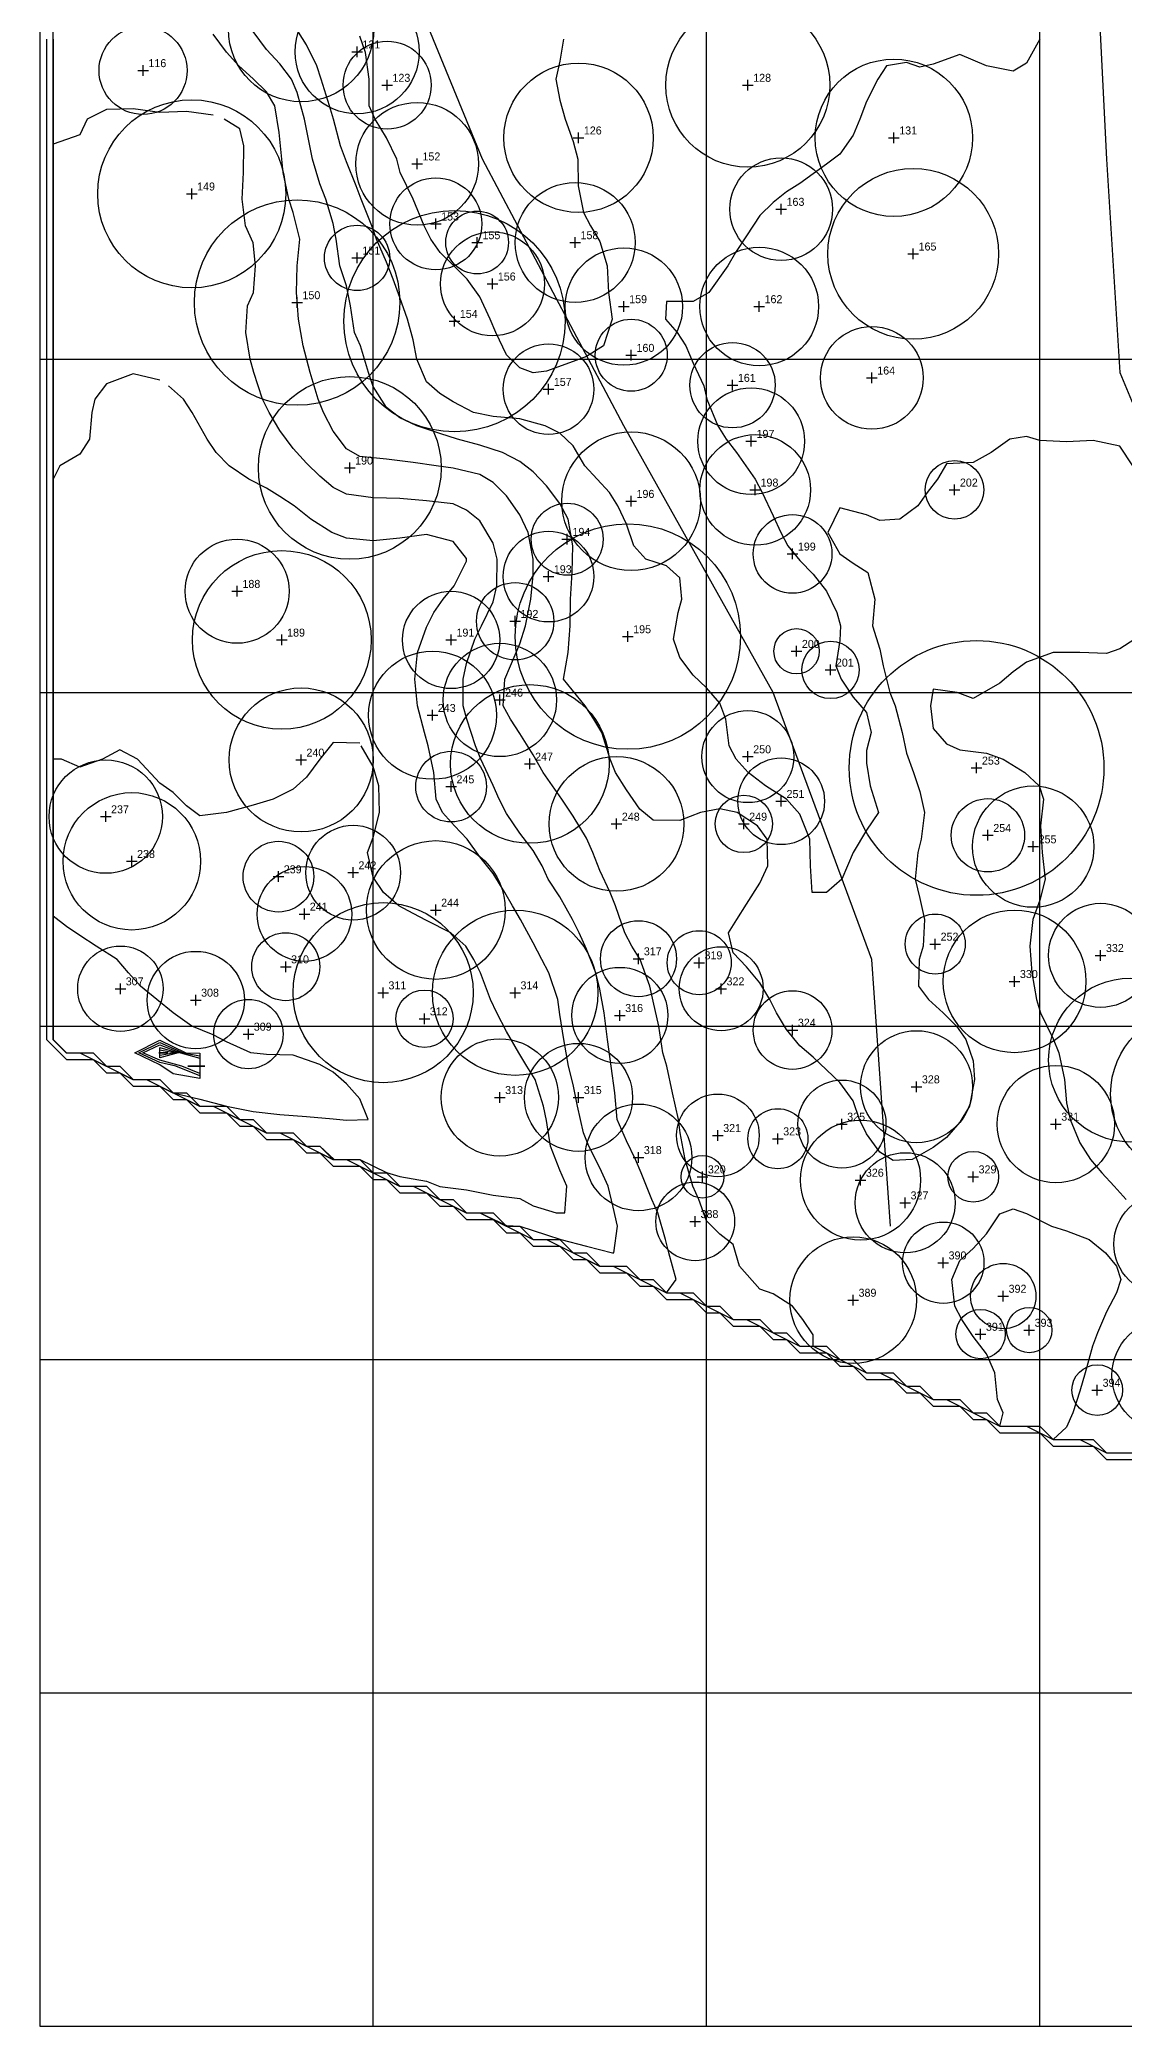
# Model space of a CAD drawing. Header units: millimetres. Extents: x 0 to 676, y 0 to 483.
# Drawn here: x 0 to 162.6, y 0 to 297.9 of the extents above; entities that cross this region are included whole.
import ezdxf

# ---------------------------------------------------------------- set-up
doc = ezdxf.new("R2010")
doc.units = ezdxf.units.MM
for name, color, linetype in [('CONTOURS_2M', 9, 'Continuous'), ('FRAME', 7, 'Continuous'), ('GRID_25M', 9, 'Continuous'), ('ROAD', 8, 'Continuous'), ('SURVEY_EDGE', 8, 'Continuous'), ('TREE_CENTRE', 1, 'Continuous'), ('TREE_CROWN', 3, 'Continuous'), ('TREE_NUMBER', 7, 'Continuous'), ('WATER', 5, 'Continuous')]:
    doc.layers.add(name, color=color, linetype=linetype)

msp = doc.modelspace()

# ---------------------------------------------------------------- linework, layer by layer
at = {"layer": 'CONTOURS_2M'}
for points in [[(1.98, 300), (1.98, 296), (1.98, 292), (1.98, 288), (1.98, 284), (1.98, 280), (1.98, 276), (1.98, 272), (1.98, 268), (1.97, 264), (1.97, 260), (1.97, 256), (1.97, 252), (1.97, 248), (1.97, 244), (1.97, 240), (1.97, 236), (1.97, 232), (1.97, 228), (1.97, 224), (1.97, 220), (1.97, 216), (1.97, 212), (1.97, 208), (1.97, 204), (1.97, 200), (1.97, 196), (1.97, 192), (1.97, 188), (1.97, 184), (1.97, 180), (1.97, 176), (1.97, 172), (1.96, 168), (1.96, 164), (1.96, 160), (1.96, 156), (1.96, 152), (1.96, 148), (3.96, 146), (6, 145.96), (9.96, 144), (12, 143.96), (14, 141.96), (18, 141.96), (20, 139.96), (23.97, 138), (26, 137.96), (29.97, 136), (32, 135.97), (34, 133.97), (38, 133.97), (40, 131.97), (43.97, 130), (46, 129.97), (49.97, 128), (52, 127.97), (54, 125.97), (58, 125.97), (60, 123.97), (63.97, 122), (66, 121.97), (69.97, 120), (72, 119.97), (74, 117.97), (78, 117.97), (80, 115.97), (83.97, 114), (86, 113.97), (89.98, 112), (92, 111.98), (94, 109.98), (98, 109.98), (100, 107.98), (103.98, 106), (106, 105.98), (109.98, 104), (112, 103.98), (114, 101.98), (118, 101.98), (120, 99.98), (123.98, 98), (126, 97.98), (129.98, 96), (132, 95.98), (134, 93.98), (138, 93.98), (140, 91.98), (143.98, 90), (146, 89.98), (150, 89.98), (152, 87.98), (156, 87.98), (159.98, 86), (162, 85.98), (166, 85.98)], [(1.98, 300), (1.98, 296), (1.98, 292), (1.98, 288), (1.98, 284), (1.98, 280), (1.98, 276), (1.98, 272), (1.98, 268), (1.98, 264), (1.98, 260), (1.98, 256), (1.98, 252), (1.98, 248), (1.98, 244), (1.98, 240), (1.98, 236), (1.98, 232), (1.98, 228), (1.98, 224), (1.98, 220), (1.98, 216), (1.98, 212), (1.98, 208), (1.98, 204), (1.98, 200), (1.98, 196), (1.98, 192), (1.98, 188), (1.98, 184), (1.97, 180), (1.97, 176), (1.97, 172), (1.97, 168), (1.97, 164), (1.97, 160), (1.97, 156), (1.97, 152), (1.97, 148), (3.97, 146), (6, 145.97), (9.97, 144), (12, 143.97), (14, 141.97), (18, 141.97), (20, 139.97), (23.97, 138), (26, 137.97), (29.97, 136), (32, 135.97), (34, 133.97), (38, 133.97), (40, 131.98), (43.98, 130), (46, 129.98), (49.98, 128), (52, 127.98), (54, 125.98), (58, 125.98), (60, 123.98), (63.98, 122), (66, 121.98), (69.98, 120), (72, 119.98), (74, 117.98), (78, 117.98), (80, 115.98), (83.98, 114), (86, 113.98), (89.98, 112), (92, 111.98), (94, 109.98), (98, 109.99), (100, 107.98), (103.99, 106), (106, 105.99), (109.99, 104), (112, 103.99), (114, 101.99), (118, 101.99), (120, 99.99), (123.99, 98), (126, 97.99), (129.99, 96), (132, 95.99), (134, 93.99), (138, 93.99), (140, 91.99), (143.99, 90), (146, 89.99), (150, 89.99), (152, 87.99), (156, 87.99), (159.99, 86), (162, 85.99), (166, 85.99)], [(1.99, 300), (1.99, 296), (1.99, 292), (1.99, 288), (1.99, 284), (1.99, 280), (1.99, 276), (1.99, 272), (1.99, 268), (1.99, 264), (1.99, 260), (1.99, 256), (1.99, 252), (1.99, 248), (1.98, 244), (1.98, 240), (1.98, 236), (1.98, 232), (1.98, 228), (1.98, 224), (1.98, 220), (1.98, 216), (1.98, 212), (1.98, 208), (1.98, 204), (1.98, 200), (1.98, 196), (1.98, 192), (1.98, 188), (1.98, 184), (1.98, 180), (1.98, 176), (1.98, 172), (1.98, 168), (1.98, 164), (1.98, 160), (1.98, 156), (1.97, 152), (1.97, 148), (3.97, 146), (6, 145.97), (9.97, 144), (12, 143.97), (14, 141.98), (18, 141.97), (20, 139.98), (23.98, 138), (26, 137.98), (29.98, 136), (32, 135.98), (34, 133.98), (38, 133.98), (40, 131.98), (43.98, 130), (46, 129.98), (49.98, 128), (52, 127.98), (54, 125.98), (58, 125.98), (60, 123.98), (63.98, 122), (66, 121.98), (69.98, 120), (72, 119.98), (74, 117.98), (78, 117.98), (80, 115.99), (83.99, 114), (86, 113.99), (89.99, 112), (92, 111.99), (94, 109.99), (98, 109.99), (100, 107.99), (103.99, 106), (106, 105.99), (109.99, 104), (112, 103.99), (114, 101.99), (118, 101.99), (120, 99.99), (123.99, 98), (126, 97.99), (129.99, 96), (132, 95.99), (134, 93.99), (138, 93.99), (140, 91.99), (144, 90), (146, 90), (150, 90), (152, 87.99), (156, 87.99), (159.99, 86), (162, 85.99), (166, 85.99)], [(1.98, 298), (1.98, 294), (1.98, 290), (1.98, 286), (1.98, 282), (1.98, 278), (1.98, 274), (1.98, 270), (1.98, 266), (1.98, 262), (1.98, 258), (1.98, 254), (1.98, 250), (1.98, 246), (1.98, 242), (1.98, 238), (1.98, 234), (1.98, 230), (1.98, 226), (1.98, 222), (1.98, 218), (1.97, 214), (1.97, 210), (1.97, 206), (1.97, 202), (1.97, 198), (1.97, 194), (1.97, 190), (1.97, 186), (1.97, 182), (1.97, 178), (1.97, 174), (1.97, 170), (1.97, 166), (1.97, 162), (1.97, 158), (1.97, 154), (1.97, 150), (2, 147.97), (4, 145.97), (8, 145.97), (10, 143.97), (13.97, 142), (16, 141.97), (19.97, 140), (22, 139.97), (24, 137.97), (28, 137.97), (30, 135.97), (33.97, 134), (36, 133.97), (39.97, 132), (42, 131.97), (44, 129.97), (48, 129.97), (50, 127.97), (53.97, 126), (56, 125.97), (59.97, 124), (62, 123.97), (64, 121.98), (68, 121.97), (70, 119.98), (73.98, 118), (76, 117.98), (79.98, 116), (82, 115.98), (84, 113.98), (88, 113.98), (90, 111.98), (93.98, 110), (96, 109.98), (99.98, 108), (102, 107.98), (104, 105.98), (108, 105.98), (110, 103.98), (113.98, 102), (116, 101.98), (119.98, 100), (122, 99.98), (124, 97.98), (128, 97.98), (130, 95.98), (133.99, 94), (136, 93.99), (139.99, 92), (142, 91.99), (144, 89.99), (148, 89.99), (151.99, 88), (154, 87.99), (158, 87.99), (160, 85.99), (164, 85.98)], [(2, 298), (2, 294), (2, 290), (2, 286), (2, 282), (2, 278), (2, 274), (2, 270), (1.99, 266), (1.99, 262), (1.99, 258), (1.99, 254), (1.99, 250), (1.99, 246), (1.99, 242), (1.99, 238), (1.99, 234), (1.99, 230), (1.99, 226), (1.99, 222), (1.99, 218), (1.99, 214), (1.99, 210), (1.99, 206), (1.99, 202), (1.99, 198), (1.99, 194), (1.99, 190), (1.99, 186), (1.99, 182), (1.99, 178), (1.99, 174), (1.98, 170), (1.98, 166), (1.98, 162), (1.98, 158), (1.98, 154), (1.98, 150), (2, 147.98), (4, 145.98), (8, 145.98), (10, 143.98), (13.98, 142), (16, 141.98), (19.98, 140), (22, 139.98), (24, 137.99), (28, 137.98), (30, 135.99), (33.99, 134), (36, 133.99), (39.99, 132), (42, 131.99), (44, 129.99), (48, 129.99), (50, 127.99), (53.99, 126), (56, 125.99), (59.99, 124), (62, 123.99), (64, 121.99), (68, 121.99), (70, 119.99), (73.99, 118), (76, 117.99), (79.99, 116), (82, 115.99), (84, 113.99), (88, 113.99), (90, 112), (94, 110), (96, 110), (100, 108), (102, 108), (104, 106), (108, 106), (110, 104), (114, 102), (116, 102), (116, 103.71), (114.44, 106), (112.89, 108), (110, 109.85), (108, 110.56), (104.96, 114), (104, 117.23), (102, 118.78), (100, 120.8), (98.87, 124), (97.96, 126), (96.82, 130), (96.06, 134), (95.82, 136), (94.91, 140), (94.07, 144), (93.47, 146), (92.85, 150), (92, 153.75), (91.52, 156), (90.04, 160), (88.78, 162), (87.73, 164), (86.33, 168), (85.57, 170), (84, 173.33), (82.94, 176), (82, 178.18), (80, 181.48), (78.32, 184), (76.92, 186), (75.5, 188), (74, 190.67), (72, 193.85), (70.6, 196), (69.49, 198), (69.75, 202), (70.61, 204), (72, 207.33), (72.84, 210), (73.63, 214), (74, 217.6), (74, 220), (73.27, 224), (72, 226.67), (70, 229.53), (68, 231.51), (66, 232.69), (62, 233.66), (59.45, 234), (56, 234.49), (52, 235.03), (48, 235.4), (46, 236.56), (44, 239.22), (42.58, 242), (41.76, 244), (40.56, 248), (39.5, 252), (38.8, 256), (38.51, 260), (38.62, 264), (39.02, 268), (38.03, 272), (37.35, 274), (36.53, 278), (36.09, 282), (35.92, 284), (35.28, 288), (34, 290.12), (32, 292.03), (29.86, 294), (28, 296.04), (26, 298.72)], [(1.99, 298), (1.99, 294), (1.99, 290), (1.99, 286), (1.99, 282), (1.99, 278), (1.99, 274), (1.99, 270), (1.99, 266), (1.99, 262), (1.99, 258), (1.99, 254), (1.99, 250), (1.99, 246), (1.99, 242), (1.99, 238), (1.99, 234), (1.99, 230), (1.99, 226), (1.99, 222), (1.99, 218), (1.99, 214), (1.99, 210), (1.99, 206), (1.99, 202), (1.98, 198), (1.98, 194), (1.98, 190), (1.98, 186), (1.98, 182), (1.98, 178), (1.98, 174), (1.98, 170), (1.98, 166), (1.98, 162), (1.98, 158), (1.98, 154), (1.98, 150), (2, 147.98), (4, 145.98), (8, 145.98), (10, 143.98), (13.98, 142), (16, 141.98), (19.98, 140), (22, 139.98), (24, 137.98), (28, 137.98), (30, 135.98), (33.98, 134), (36, 133.98), (39.98, 132), (42, 131.98), (44, 129.98), (48, 129.98), (50, 127.99), (53.99, 126), (56, 125.99), (59.99, 124), (62, 123.99), (64, 121.99), (68, 121.99), (70, 119.99), (73.99, 118), (76, 117.99), (79.99, 116), (82, 115.99), (84, 113.99), (88, 113.99), (90, 111.99), (93.99, 110), (96, 109.99), (99.99, 108), (102, 107.99), (104, 105.99), (108, 106), (110, 103.99), (113.99, 102), (116, 102), (120, 100), (122, 100), (124, 98), (128, 98), (130, 96), (134, 94), (136, 94), (140, 92), (142, 92), (144, 90), (144.51, 92), (143.62, 94), (143.25, 98), (142, 100.83), (140, 103.45), (138.28, 106), (137.24, 108), (136.8, 112), (138, 114.83), (140, 116.63), (142, 118.86), (144, 121.84), (146, 122.61), (148, 121.91), (151.74, 120), (154, 119.3), (157.36, 118), (159.83, 116), (161.48, 114), (162.14, 112), (161.48, 110), (160, 107.14), (158.62, 104), (157.9, 102), (156.76, 98), (156, 95.23), (154.95, 92), (154, 89.85), (152, 88), (154, 88), (158, 88), (160, 86), (164, 86)], [(163.93, 234), (162, 236.95), (158, 237.82), (154, 237.6), (150, 237.82), (148, 238.4), (145.5, 238), (142.67, 236), (140, 234.5), (136, 234.33), (134.62, 232), (133.09, 230), (131.67, 228), (129, 226), (126, 225.82), (124, 226.67), (120, 227.73), (118.17, 224), (120, 220.79), (122, 219.43), (124.17, 218), (125.24, 214), (124.91, 210), (126, 206.5), (126.47, 204), (127.5, 200), (128.29, 198), (129.36, 194), (130, 190.92), (131.06, 188), (132, 185.16), (132.69, 182), (132.21, 178), (131.67, 176), (131.28, 172), (132, 169.14), (132.71, 166), (132.48, 162), (131.87, 160), (131.81, 156), (133.31, 154), (135.5, 152), (137.5, 150), (138.91, 148), (140, 144.8), (140.18, 142), (139.42, 138), (138, 135.56), (136, 133.29), (134, 131.76), (130.82, 130), (128, 129.81), (126, 131.09), (124, 133.81), (122.93, 136), (122, 138.78), (120, 141.54), (118, 143.45), (116, 145.35), (114, 147.02), (112, 149.47), (110.51, 152), (109.49, 154), (108, 156.48), (106, 158.86), (104, 161), (103.29, 164), (104.52, 166), (106, 168.25), (108, 171.41), (109.2, 174), (109.07, 178), (107.62, 180), (104.57, 182), (102, 182.58), (99.08, 182), (96, 180.83), (92, 180.86), (90, 182.53), (88, 185.4), (86.33, 188), (85.56, 190), (84.3, 194), (83.12, 196), (81.8, 198), (78.55, 202), (79.25, 206), (79.57, 210), (79.58, 214), (79.83, 218), (79.94, 222), (79.26, 226), (78, 228.36), (76, 231.02), (74, 233.1), (72, 234.67), (69.39, 236), (66, 237.09), (62.67, 238), (60, 238.85), (56.54, 240), (54, 241.23), (52, 242.75), (50, 245.9), (49.32, 248), (48.11, 252), (47.21, 254), (46.61, 258), (46, 261), (45.02, 264), (44.46, 268), (44, 270.33), (42.89, 274), (42, 276.28), (40.89, 280), (40.11, 284), (39.72, 286), (38.63, 290), (37.78, 292), (36, 294.3), (34, 296.45), (32, 299.14)], [(150, 298), (148, 294.4), (146, 293.2), (142, 294), (138, 295.71), (134, 294.25), (132, 293.78), (130, 294.5), (127, 294), (125.67, 292), (124, 288.67), (123, 286), (122, 283.6), (120, 280.75), (118, 279.25), (114, 276.33), (112, 275.09), (110, 273.5), (108, 271.56), (106, 268.5), (104.33, 266), (103.2, 264), (100.33, 260), (98, 258.67), (94, 258.67), (93.83, 256), (95.62, 254), (96.91, 252), (98, 249.43), (99.6, 246), (100.05, 244), (101.72, 240), (102.94, 238), (104.51, 236), (107.3, 232), (108.36, 230), (110, 226.53), (111.14, 224), (112.2, 222), (114, 219.83), (116, 217.75), (118, 215.19), (119.54, 212), (120.08, 210), (120, 207.8), (119.38, 204), (120.2, 202), (122, 199.3), (124, 197.03), (124.7, 194), (124, 191.33), (124, 189.43), (124.53, 186), (125.78, 182), (124, 179.38), (122, 176), (120.27, 172), (118, 170), (115.82, 170), (115.6, 174), (115.51, 178), (114, 181.79), (112, 184), (108.86, 186), (106.22, 188), (104.44, 190), (103.39, 192), (102.91, 196), (102, 198.42), (100, 200.72), (98, 202.61), (96, 205.29), (95.04, 208), (95.74, 212), (96.28, 214), (96, 217.23), (94, 219), (90.9, 220), (89.12, 222), (88, 225.27), (86.71, 228), (85.45, 230), (83.6, 232), (81.74, 234), (80, 237), (78, 238.9), (75.78, 240), (72, 241.05), (68, 241.39), (65.04, 242), (62, 243.62), (60, 244.86), (58, 246.61), (56.53, 250), (56, 252.89), (55.17, 256), (54, 259.25), (53.02, 262), (52, 264.57), (50.53, 268), (49.82, 270), (48.21, 274), (47.48, 276), (46, 279.6), (45.11, 282), (44.07, 286), (43.47, 288), (42.2, 292), (41.58, 294), (40, 297.14), (38.23, 300)], [(78.53, 298), (78, 294.7), (77.39, 292), (78, 288.86), (78.82, 286), (80, 282.64), (80.72, 280), (80.77, 276), (81.54, 272), (82.6, 270), (84, 267.64), (85.11, 264), (85.28, 260), (85.84, 256), (84.57, 252), (82, 250.4), (80, 249.68), (76, 248.22), (74, 247.96), (72, 248.72), (70, 250.63), (68.38, 254), (67.57, 256), (66, 259.33), (64.1, 262), (62.1, 264), (60.07, 266), (58.67, 268), (57.64, 270), (56, 274), (54.06, 278), (53.53, 280), (52, 283.22), (50.31, 286), (49.43, 288), (49.4, 292), (48.86, 296), (48, 298.44)], [(26, 286.62), (22, 287.14), (18, 287), (14, 287.54), (10, 287.47), (7.11, 286), (6, 283.67), (2, 282.25), (2, 280), (2, 276), (2, 272), (2, 268), (2, 264), (2, 260), (2, 256), (2, 252), (2, 248), (2, 244), (2, 240), (2, 236), (2, 232), (2, 228), (2, 224), (1.99, 220), (1.99, 216), (1.99, 212), (1.99, 208), (1.99, 204), (1.99, 200), (1.99, 196), (1.99, 192), (1.99, 188), (1.99, 184), (1.99, 180), (1.99, 176), (1.99, 172), (1.99, 168), (1.99, 164), (1.99, 160), (1.99, 156), (1.99, 152), (1.99, 148), (3.99, 146), (6, 145.99), (9.99, 144), (12, 143.99), (14, 141.99), (18, 141.99), (20, 139.99), (23.99, 138), (26, 137.99), (29.99, 136), (32, 135.99), (34, 133.99), (38, 133.99), (40, 131.99), (43.99, 130), (46, 129.99), (49.99, 128), (52, 127.99), (54, 125.99), (58, 125.99), (60, 123.99), (64, 122), (66, 122), (70, 120), (72, 120), (74, 118), (78, 118), (80, 116), (84, 114), (86, 114), (90, 112), (92, 112), (94, 110), (95.44, 112), (94.37, 116), (93.86, 118), (92.7, 122), (91.8, 124), (90.2, 128), (89.37, 130), (88, 132.77), (86.6, 136), (86.24, 140), (85.71, 144), (85.14, 148), (84.66, 152), (84, 155.54), (83.41, 158), (82, 161.54), (80.88, 164), (79.9, 166), (78, 169.37), (76.27, 172), (75.33, 174), (74, 176.32), (72, 178.9), (70, 181.86), (68.89, 184), (68, 186.08), (66.17, 190), (65.37, 192), (64.03, 196), (63.52, 198), (63.49, 202), (64, 204.38), (65.26, 208), (66.25, 210), (68, 213.62), (68.53, 216), (68.62, 220), (68, 222.4), (66, 225.76), (64, 227.38), (62, 228.3), (58, 228.78), (54, 229.1), (50, 229.19), (46, 229.75), (44, 230.78), (42, 232.46), (40, 234.4), (38, 236.63), (36, 239.29), (34.4, 242), (33.43, 244), (32.09, 248), (31.57, 250), (30.93, 254), (31.18, 258), (32.05, 260), (32.38, 264), (32, 267.43), (30.84, 270), (30.38, 274), (30.56, 278), (30.63, 282), (30, 284.57), (27.67, 286)], [(18, 246.84), (14, 247.8), (10, 246.33), (8.27, 244), (7.83, 242), (7.45, 238), (6, 235.78), (3, 234), (2, 232), (2, 228), (2, 224), (2, 220), (2, 216), (2, 212), (2, 208), (2, 204), (2, 200), (2, 196), (2, 192), (2, 188), (2, 184), (1.99, 180), (1.99, 176), (1.99, 172), (1.99, 168), (1.99, 164), (1.99, 160), (1.99, 156), (1.99, 152), (1.99, 148), (3.99, 146), (6, 145.99), (9.99, 144), (12, 143.99), (14, 141.99), (18, 141.99), (20, 139.99), (23.99, 138), (26, 137.99), (29.99, 136), (32, 135.99), (34, 133.99), (38, 133.99), (40, 132), (44, 130), (46, 130), (50, 128), (52, 128), (54, 126), (58, 126), (60, 124), (64, 122), (66, 122), (70, 120.11), (72, 120), (76, 118.71), (78.13, 118), (82, 117), (85.88, 116), (86.11, 116), (86.63, 120), (86, 122.86), (85.25, 126), (84, 128.73), (82.37, 132), (81.55, 134), (80.63, 138), (80, 141.25), (79.32, 144), (78.61, 148), (78, 151.75), (77.71, 154), (76.33, 158), (75.3, 160), (74, 162.46), (72.08, 166), (70.9, 168), (69.73, 170), (68, 172.88), (66, 175.38), (64.09, 178), (62.19, 180), (60.42, 182), (59.45, 184), (59.09, 188), (58.24, 192), (57.68, 194), (56.63, 198), (56.26, 202), (56.64, 206), (58, 209.8), (59.1, 212), (60.52, 214), (62.16, 216), (64, 219.73), (64, 220.11), (62, 222.68), (58, 223.72), (54, 223.18), (50, 222.76), (46, 223.16), (43.81, 224), (40.64, 226), (38.14, 228), (36, 229.4), (34, 230.65), (31.37, 232), (28.43, 234), (26.48, 236), (25.1, 238), (22.85, 242), (21.56, 244), (19.33, 246)], [(164.22, 208), (162, 206.55), (160, 205.87), (156, 206), (152, 206), (148, 204.57), (146, 203.14), (144, 201.43), (140, 199.14), (137.6, 200), (134, 200.5), (133.61, 198), (134, 194.6), (136, 192.31), (138, 191.41), (142, 190.92), (144.5, 190), (147.76, 188), (149.87, 186), (150.53, 184), (150.1, 180), (150.35, 176), (150.77, 172), (150, 168.86), (148.94, 166), (148.5, 162), (148.8, 158), (149.48, 154), (150.1, 152), (152, 148.09), (152.82, 146), (153.68, 142), (154, 138.5), (154.51, 136), (156, 132.5), (157.56, 130), (159.29, 128), (161.13, 126), (162.94, 124)], [(48, 192.44), (44, 192.5), (42, 190), (40, 187.33), (38, 185.5), (35, 184), (32, 183.14), (28, 182), (24, 181.5), (22, 183), (20, 185), (18, 186.4), (14.67, 190), (12, 191.43), (9.43, 190), (6, 188.83), (3.25, 190), (2, 190), (2, 186), (2, 182), (2, 178), (2, 174), (2, 170), (2, 166), (2, 162), (1.99, 158), (1.99, 154), (1.99, 150), (2, 147.99), (4, 145.99), (8, 145.99), (10, 143.99), (14, 142), (16, 141.99), (20, 140), (22, 140), (24, 138), (28, 138), (30, 136), (34, 134), (36, 134), (40, 132), (42, 132), (44.14, 130), (48, 130), (52, 128.02), (54, 127.45), (58, 126.71), (60, 125.95), (64, 125.44), (68, 124.65), (72, 124.14), (74, 123.03), (77.46, 122), (78.74, 122), (79.06, 126), (78, 128.37), (76.59, 132), (76, 135.82), (75.53, 138), (74.29, 142), (73.07, 144), (71.84, 146), (70, 149.16), (68.53, 152), (67.6, 154), (66.12, 158), (65.12, 160), (63.9, 162), (61.67, 164), (58, 165.82), (56, 166.86), (53.83, 168), (51.54, 170), (50, 172.33), (49.14, 176), (50, 178.25), (50.96, 182), (50.84, 186), (50, 188.91), (48.2, 192)], [(2, 166.47), (2, 164), (2, 160), (2, 156), (2, 152), (2, 148), (4, 146), (6, 146), (10, 144), (12, 144), (14, 142), (18, 142), (20, 140), (24, 139.02), (28, 138), (32, 137.19), (36, 136.74), (40, 136.41), (44, 136.07), (46, 135.86), (49.27, 136), (48, 139.09), (46, 141.33), (44, 143.07), (42, 144.24), (38, 145.65), (34, 145.73), (31.67, 146), (28, 147.62), (26, 148.67), (22.8, 150), (20, 152), (17.57, 154), (15.12, 156), (13.29, 158), (11.6, 160), (8.44, 162), (6, 163.57), (4, 164.94), (2, 166.47)], [(21.92, 146), (24, 145.93), (24, 142.15), (20, 142.84), (18, 144.16), (14.28, 146), (18, 147.9), (21.92, 146)], [(21.53, 146), (24, 145.55), (24, 142.52), (20.39, 144), (18, 144.52), (14.87, 146), (18, 147.53), (21.53, 146)], [(21.13, 146), (24, 145.16), (24, 142.89), (21.3, 144), (18, 144.87), (15.47, 146), (18, 147.17), (21.13, 146)], [(19.21, 146), (17.85, 146), (19.21, 146)], [(20.74, 146), (18, 145.23), (18, 146.8), (20.74, 146)], [(20.35, 146), (18, 145.58), (18, 146.43), (20.35, 146)], [(24.77, 144), (22.2, 144), (24.77, 144)], [(24.38, 144), (23.11, 144), (24.38, 144)]]:
    msp.add_lwpolyline(points, dxfattribs=at)
at = {"layer": 'FRAME'}
msp.add_lwpolyline([(0, 0), (675.2, 0), (675.2, 482.8), (0, 482.8)], close=True, dxfattribs=at)
at = {"layer": 'GRID_25M'}
for p, q in [((50, 0), (50, 482.8)), ((100, 0), (100, 482.8)), ((150, 0), (150, 482.8)), ((0, 250), (675.2, 250)), ((0, 200), (675.2, 200)), ((0, 150), (675.2, 150)), ((0, 100), (675.2, 100)), ((0, 50), (675.2, 50))]:
    msp.add_line(p, q, dxfattribs=at)
at = {"layer": 'ROAD'}
msp.add_lwpolyline([(132, 482.8), (140, 440), (146, 400), (152, 360), (158, 320), (160, 280), (162, 248), (172, 224), (208, 202), (256, 182), (400, 102), (560, 16), (588, 0)], dxfattribs=at)
at = {"layer": 'SURVEY_EDGE'}
msp.add_lwpolyline([(1, 298), (1, 296), (1, 294), (1, 292), (1, 290), (1, 288), (1, 286), (1, 284), (1, 282), (1, 280), (1, 278), (1, 276), (1, 274), (1, 272), (1, 270), (1, 268), (1, 266), (1, 264), (1, 262), (1, 260), (1, 258), (1, 256), (1, 254), (1, 252), (1, 250), (1, 248), (1, 246), (1, 244), (1, 242), (1, 240), (1, 238), (1, 236), (1, 234), (1, 232), (1, 230), (1, 228), (1, 226), (1, 224), (1, 222), (1, 220), (1, 218), (1, 216), (1, 214), (1, 212), (1, 210), (1, 208), (1, 206), (1, 204), (1, 202), (1, 200), (1, 198), (1, 196), (1, 194), (1, 192), (1, 190), (1, 188), (1, 186), (1, 184), (1, 182), (1, 180), (1, 178), (1, 176), (1, 174), (1, 172), (1, 170), (1, 168), (1, 166), (1, 164), (1, 162), (1, 160), (1, 158), (1, 156), (1, 154), (1, 152), (1, 150), (1, 148), (2, 147), (3, 146), (4, 145), (6, 145), (8, 145), (9, 144), (10, 143), (12, 143), (13, 142), (14, 141), (16, 141), (18, 141), (19, 140), (20, 139), (22, 139), (23, 138), (24, 137), (26, 137), (28, 137), (29, 136), (30, 135), (32, 135), (33, 134), (34, 133), (36, 133), (38, 133), (39, 132), (40, 131), (42, 131), (43, 130), (44, 129), (46, 129), (48, 129), (49, 128), (50, 127), (52, 127), (53, 126), (54, 125), (56, 125), (58, 125), (59, 124), (60, 123), (62, 123), (63, 122), (64, 121), (66, 121), (68, 121), (69, 120), (70, 119), (72, 119), (73, 118), (74, 117), (76, 117), (78, 117), (79, 116), (80, 115), (82, 115), (83, 114), (84, 113), (86, 113), (88, 113), (89, 112), (90, 111), (92, 111), (93, 110), (94, 109), (96, 109), (98, 109), (99, 108), (100, 107), (102, 107), (103, 106), (104, 105), (106, 105), (108, 105), (109, 104), (110, 103), (112, 103), (113, 102), (114, 101), (116, 101), (118, 101), (119, 100), (120, 99), (122, 99), (123, 98), (124, 97), (126, 97), (128, 97), (129, 96), (130, 95), (132, 95), (133, 94), (134, 93), (136, 93), (138, 93), (139, 92), (140, 91), (142, 91), (143, 90), (144, 89), (146, 89), (148, 89), (150, 89), (151, 88), (152, 87), (154, 87), (156, 87), (158, 87), (159, 86), (160, 85), (162, 85), (164, 85)], dxfattribs=at)
at = {"layer": 'TREE_CENTRE'}
for p, q in [((46.8, 296.1), (48.4, 296.1)), ((47.6, 295.3), (47.6, 296.9)), ((14.7, 293.3), (16.3, 293.3)), ((15.5, 292.5), (15.5, 294.1)), ((51.3, 291.1), (52.9, 291.1)), ((52.1, 290.3), (52.1, 291.9)), ((105.4, 291.1), (107, 291.1)), ((106.2, 290.3), (106.2, 291.9)), ((80, 283.2), (81.6, 283.2)), ((80.8, 282.4), (80.8, 284)), ((127.3, 283.2), (128.9, 283.2)), ((128.1, 282.4), (128.1, 284)), ((56.6, 278.5), (56.6, 280.1)), ((55.8, 279.3), (57.4, 279.3)), ((22, 274.8), (23.6, 274.8)), ((22.8, 274), (22.8, 275.6)), ((59.4, 269.5), (59.4, 271.1)), ((110.4, 272.5), (112, 272.5)), ((111.2, 271.7), (111.2, 273.3)), ((58.6, 270.3), (60.2, 270.3)), ((65.6, 266.7), (65.6, 268.3)), ((80.3, 266.7), (80.3, 268.3)), ((46.8, 265.2), (48.4, 265.2)), ((47.6, 264.4), (47.6, 266)), ((64.8, 267.5), (66.4, 267.5)), ((79.5, 267.5), (81.1, 267.5)), ((130.2, 265.8), (131.8, 265.8)), ((131, 265), (131, 266.6)), ((38.6, 257.7), (38.6, 259.3)), ((67.1, 261.3), (68.7, 261.3)), ((67.9, 260.5), (67.9, 262.1)), ((37.8, 258.5), (39.4, 258.5)), ((62.2, 254.9), (62.2, 256.5)), ((86.8, 257.9), (88.4, 257.9)), ((87.6, 257.1), (87.6, 258.7)), ((107.1, 257.9), (108.7, 257.9)), ((107.9, 257.1), (107.9, 258.7)), ((61.4, 255.7), (63, 255.7)), ((87.9, 250.6), (89.5, 250.6)), ((88.7, 249.8), (88.7, 251.4)), ((124.8, 246.4), (124.8, 248)), ((75.5, 245.5), (77.1, 245.5)), ((76.3, 244.7), (76.3, 246.3)), ((103.1, 246.1), (104.7, 246.1)), ((103.9, 245.3), (103.9, 246.9)), ((124, 247.2), (125.6, 247.2)), ((106.7, 236.9), (106.7, 238.5)), ((105.9, 237.7), (107.5, 237.7)), ((45.7, 233.7), (47.3, 233.7)), ((46.5, 232.9), (46.5, 234.5)), ((88.7, 227.9), (88.7, 229.5)), ((106.5, 230.4), (108.1, 230.4)), ((107.3, 229.6), (107.3, 231.2)), ((136.4, 230.4), (138, 230.4)), ((137.2, 229.6), (137.2, 231.2)), ((87.9, 228.7), (89.5, 228.7)), ((79.1, 222.2), (79.1, 223.8)), ((78.3, 223), (79.9, 223)), ((112.1, 220.8), (113.7, 220.8)), ((112.9, 220), (112.9, 221.6)), ((76.3, 216.6), (76.3, 218.2)), ((28.8, 215.2), (30.4, 215.2)), ((29.6, 214.4), (29.6, 216)), ((75.5, 217.4), (77.1, 217.4)), ((36.3, 207.1), (36.3, 208.7)), ((61.7, 207.1), (61.7, 208.7)), ((70.5, 210.7), (72.1, 210.7)), ((71.3, 209.9), (71.3, 211.5)), ((88.2, 207.6), (88.2, 209.2)), ((35.5, 207.9), (37.1, 207.9)), ((60.9, 207.9), (62.5, 207.9)), ((87.4, 208.4), (89, 208.4)), ((112.7, 206.2), (114.3, 206.2)), ((113.5, 205.4), (113.5, 207)), ((117.8, 203.4), (119.4, 203.4)), ((118.6, 202.6), (118.6, 204.2)), ((69, 198.1), (69, 199.7)), ((58.9, 195.8), (58.9, 197.4)), ((68.2, 198.9), (69.8, 198.9)), ((58.1, 196.6), (59.7, 196.6)), ((39.2, 189.1), (39.2, 190.7)), ((106.2, 189.6), (106.2, 191.2)), ((38.4, 189.9), (40, 189.9)), ((72.7, 189.3), (74.3, 189.3)), ((73.5, 188.5), (73.5, 190.1)), ((105.4, 190.4), (107, 190.4)), ((139.7, 188.7), (141.3, 188.7)), ((140.5, 187.9), (140.5, 189.5)), ((60.9, 185.9), (62.5, 185.9)), ((61.7, 185.1), (61.7, 186.7)), ((9.9, 180.6), (9.9, 182.2)), ((110.4, 183.7), (112, 183.7)), ((111.2, 182.9), (111.2, 184.5)), ((9.1, 181.4), (10.7, 181.4)), ((85.7, 180.3), (87.3, 180.3)), ((86.5, 179.5), (86.5, 181.1)), ((104.8, 180.3), (106.4, 180.3)), ((105.6, 179.5), (105.6, 181.1)), ((142.2, 177.8), (142.2, 179.4)), ((141.4, 178.6), (143, 178.6)), ((148.2, 176.9), (149.8, 176.9)), ((149, 176.1), (149, 177.7)), ((13, 174.7), (14.6, 174.7)), ((13.8, 173.9), (13.8, 175.5)), ((35.8, 171.6), (35.8, 173.2)), ((46.2, 173), (47.8, 173)), ((47, 172.2), (47, 173.8)), ((35, 172.4), (36.6, 172.4)), ((39.7, 166), (39.7, 167.6)), ((58.6, 167.4), (60.2, 167.4)), ((59.4, 166.6), (59.4, 168.2)), ((38.9, 166.8), (40.5, 166.8)), ((89.8, 159.3), (89.8, 160.9)), ((133.5, 162.3), (135.1, 162.3)), ((134.3, 161.5), (134.3, 163.1)), ((159.1, 159.8), (159.1, 161.4)), ((36.1, 158.9), (37.7, 158.9)), ((36.9, 158.1), (36.9, 159.7)), ((89, 160.1), (90.6, 160.1)), ((98.1, 159.5), (99.7, 159.5)), ((98.9, 158.7), (98.9, 160.3)), ((158.3, 160.6), (159.9, 160.6)), ((11.3, 155.6), (12.9, 155.6)), ((12.1, 154.8), (12.1, 156.4)), ((50.7, 155), (52.3, 155)), ((51.5, 154.2), (51.5, 155.8)), ((70.5, 155), (72.1, 155)), ((71.3, 154.2), (71.3, 155.8)), ((101.4, 155.6), (103, 155.6)), ((102.2, 154.8), (102.2, 156.4)), ((145.4, 156.7), (147, 156.7)), ((146.2, 155.9), (146.2, 157.5)), ((22.6, 153.9), (24.2, 153.9)), ((23.4, 153.1), (23.4, 154.7)), ((87, 150.8), (87, 152.4)), ((31.3, 148), (31.3, 149.6)), ((56.9, 151.1), (58.5, 151.1)), ((57.7, 150.3), (57.7, 151.9)), ((86.2, 151.6), (87.8, 151.6)), ((112.1, 149.4), (113.7, 149.4)), ((112.9, 148.6), (112.9, 150.2)), ((30.5, 148.8), (32.1, 148.8)), ((69, 138.5), (69, 140.1)), ((80.8, 138.5), (80.8, 140.1)), ((130.7, 140.9), (132.3, 140.9)), ((131.5, 140.1), (131.5, 141.7)), ((68.2, 139.3), (69.8, 139.3)), ((80, 139.3), (81.6, 139.3)), ((101.7, 132.8), (101.7, 134.4)), ((119.5, 135.3), (121.1, 135.3)), ((120.3, 134.5), (120.3, 136.1)), ((151.6, 135.3), (153.2, 135.3)), ((152.4, 134.5), (152.4, 136.1)), ((89.8, 129.5), (89.8, 131.1)), ((100.9, 133.6), (102.5, 133.6)), ((109.9, 133.1), (111.5, 133.1)), ((110.7, 132.3), (110.7, 133.9)), ((89, 130.3), (90.6, 130.3)), ((99.4, 126.6), (99.4, 128.2)), ((140, 126.6), (140, 128.2)), ((98.6, 127.4), (100.2, 127.4)), ((122.3, 126.9), (123.9, 126.9)), ((123.1, 126.1), (123.1, 127.7)), ((139.2, 127.4), (140.8, 127.4)), ((129, 123.5), (130.6, 123.5)), ((129.8, 122.7), (129.8, 124.3)), ((97.5, 120.7), (99.1, 120.7)), ((98.3, 119.9), (98.3, 121.5)), ((134.7, 114.5), (136.3, 114.5)), ((135.5, 113.7), (135.5, 115.3)), ((144.5, 108.7), (144.5, 110.3)), ((121.2, 108.9), (122.8, 108.9)), ((122, 108.1), (122, 109.7)), ((143.7, 109.5), (145.3, 109.5)), ((141.1, 103), (141.1, 104.6)), ((147.6, 104.4), (149.2, 104.4)), ((148.4, 103.6), (148.4, 105.2)), ((140.3, 103.8), (141.9, 103.8)), ((157.8, 95.4), (159.4, 95.4)), ((158.6, 94.6), (158.6, 96.2))]:
    msp.add_line(p, q, dxfattribs=at)
at = {"layer": 'TREE_CROWN'}
for centre, radius in [((39.2, 299.5), 10.9), ((47.6, 296.1), 9.3), ((106.2, 291.1), 12.3), ((15.5, 293.3), 6.6), ((52.1, 291.1), 6.6), ((128.1, 283.2), 11.8), ((80.8, 283.2), 11.2), ((22.8, 274.8), 14.1), ((56.6, 279.3), 9.2), ((111.2, 272.5), 7.7), ((59.4, 270.3), 6.9), ((131, 265.8), 12.8), ((80.3, 267.5), 9), ((38.6, 258.5), 15.4), ((62.2, 255.7), 16.6), ((65.6, 267.5), 4.7), ((47.6, 265.2), 4.9), ((67.9, 261.3), 7.8), ((87.6, 257.9), 8.8), ((107.9, 257.9), 8.9), ((88.7, 250.6), 5.4), ((124.8, 247.2), 7.7), ((76.3, 245.5), 6.8), ((103.9, 246.1), 6.4), ((46.5, 233.7), 13.7), ((106.7, 237.7), 8), ((88.7, 228.7), 10.4), ((107.3, 230.4), 8.3), ((137.2, 230.4), 4.4), ((79.1, 223), 5.4), ((112.9, 220.8), 5.9), ((76.3, 217.4), 6.8), ((88.2, 208.4), 16.9), ((29.6, 215.2), 7.8), ((36.3, 207.9), 13.4), ((61.7, 207.9), 7.3), ((71.3, 210.7), 5.8), ((113.5, 206.2), 3.4), ((58.9, 196.6), 9.6), ((69, 198.9), 8.5), ((118.6, 203.4), 4.3), ((140.5, 188.7), 19.1), ((39.2, 189.9), 10.8), ((73.5, 189.3), 11.9), ((106.2, 190.4), 6.9), ((61.7, 185.9), 5.3), ((9.9, 181.4), 8.5), ((86.5, 180.3), 10.1), ((111.2, 183.7), 6.5), ((13.8, 174.7), 10.3), ((149, 176.9), 9.1), ((105.6, 180.3), 4.3), ((142.2, 178.6), 5.5), ((47, 173), 7.1), ((35.8, 172.4), 5.3), ((59.4, 167.4), 10.4), ((39.7, 166.8), 7.1), ((51.5, 155), 13.5), ((71.3, 155), 12.4), ((146.2, 156.7), 10.7), ((159.1, 160.6), 7.8), ((36.9, 158.9), 5.1), ((89.8, 160.1), 5.7), ((98.9, 159.5), 4.8), ((134.3, 162.3), 4.5), ((12.1, 155.6), 6.4), ((23.4, 153.9), 7.3), ((102.2, 155.6), 6.3), ((87, 151.6), 7.2), ((57.7, 151.1), 4.3), ((112.9, 149.4), 5.9), ((163.6, 144.9), 12.3), ((31.3, 148.8), 5.2), ((173.2, 139.8), 12.6), ((131.5, 140.9), 8.4), ((69, 139.3), 8.8), ((80.8, 139.3), 8.1), ((152.4, 135.3), 8.8), ((120.3, 135.3), 6.6), ((89.8, 130.3), 8), ((101.7, 133.6), 6.2), ((110.7, 133.1), 4.5), ((123.1, 126.9), 9), ((140, 127.4), 3.8), ((99.4, 127.4), 3.2), ((129.8, 123.5), 7.5), ((98.3, 120.7), 5.9), ((168.7, 117.3), 7.6), ((135.5, 114.5), 6.1), ((122, 108.9), 9.5), ((144.5, 109.5), 4.9), ((141.1, 103.8), 3.7), ((148.4, 104.4), 3.4), ((169.3, 97.6), 8.5), ((158.6, 95.4), 3.8)]:
    msp.add_circle(centre, radius, dxfattribs=at)
at = {"layer": 'WATER'}
msp.add_lwpolyline([(127.6, 120), (124.8, 160), (110, 200), (87.6, 240), (66.4, 280), (50, 320), (51.2, 360), (44, 400), (48, 440), (48.8, 472)], dxfattribs=at)

# ---------------------------------------------------------------- texts
at = {"layer": 'TREE_NUMBER'}
for s, p in [('116', (16.3, 293.8)), ('121', (48.4, 296.6)), ('123', (52.9, 291.6)), ('128', (107, 291.6)), ('126', (81.6, 283.7)), ('131', (128.9, 283.7)), ('152', (57.4, 279.8)), ('149', (23.6, 275.3)), ('163', (112, 273)), ('153', (60.2, 270.8)), ('155', (66.4, 268)), ('158', (81.1, 268)), ('151', (48.4, 265.7)), ('165', (131.8, 266.3)), ('156', (68.7, 261.8)), ('150', (39.4, 259)), ('159', (88.4, 258.4)), ('162', (108.7, 258.4)), ('154', (63, 256.2)), ('160', (89.5, 251.1)), ('161', (104.7, 246.6)), ('164', (125.6, 247.7)), ('157', (77.1, 246)), ('197', (107.5, 238.2)), ('190', (47.3, 234.2)), ('196', (89.5, 229.2)), ('198', (108.1, 230.9)), ('202', (138, 230.9)), ('194', (79.9, 223.5)), ('199', (113.7, 221.3)), ('193', (77.1, 217.9)), ('188', (30.4, 215.7)), ('192', (72.1, 211.2)), ('189', (37.1, 208.4)), ('191', (62.5, 208.4)), ('195', (89, 208.9)), ('200', (114.3, 206.7)), ('201', (119.4, 203.9)), ('246', (69.8, 199.4)), ('243', (59.7, 197.1)), ('240', (40, 190.4)), ('247', (74.3, 189.8)), ('250', (107, 190.9)), ('253', (141.3, 189.2)), ('245', (62.5, 186.4)), ('251', (112, 184.2)), ('237', (10.7, 181.9)), ('248', (87.3, 180.8)), ('249', (106.4, 180.8)), ('254', (143, 179.1)), ('238', (14.6, 175.2)), ('255', (149.8, 177.4)), ('239', (36.6, 172.9)), ('242', (47.8, 173.5)), ('241', (40.5, 167.3)), ('244', (60.2, 167.9)), ('252', (135.1, 162.8)), ('317', (90.6, 160.6)), ('319', (99.7, 160)), ('332', (159.9, 161.1)), ('310', (37.7, 159.4)), ('330', (147, 157.2)), ('307', (12.9, 156.1)), ('308', (24.2, 154.4)), ('311', (52.3, 155.5)), ('314', (72.1, 155.5)), ('322', (103, 156.1)), ('312', (58.5, 151.6)), ('316', (87.8, 152.1)), ('309', (32.1, 149.3)), ('324', (113.7, 149.9)), ('313', (69.8, 139.8)), ('315', (81.6, 139.8)), ('328', (132.3, 141.4)), ('321', (102.5, 134.1)), ('323', (111.5, 133.6)), ('325', (121.1, 135.8)), ('331', (153.2, 135.8)), ('318', (90.6, 130.8)), ('320', (100.2, 127.9)), ('326', (123.9, 127.4)), ('329', (140.8, 127.9)), ('327', (130.6, 124)), ('388', (99.1, 121.2)), ('390', (136.3, 115)), ('389', (122.8, 109.4)), ('392', (145.3, 110)), ('391', (141.9, 104.3)), ('393', (149.2, 104.9)), ('394', (159.4, 95.9))]:
    msp.add_text(s, height=1.2, dxfattribs=at).set_placement(p)

doc.saveas('drawing.dxf')
